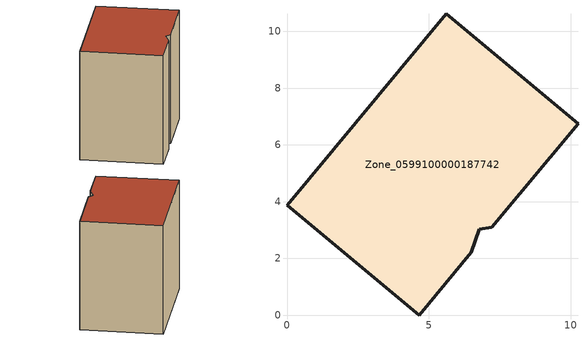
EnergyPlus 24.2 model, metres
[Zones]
Zone_0599100000187742
 floor ground (C_G): 7.22,3.1 6.77,3.02 6.49,2.22 4.65,0 0,3.87 5.61,10.62 10.25,6.75 z0
 wall outside (C_F): 6.49,2.22 6.77,3.02 7.22,3.1 10.25,6.75 5.61,10.62 0,3.87 4.65,0 6.49,2.22 z0:8.4
 roof outside (C_R): 6.77,3.02 7.22,3.1 10.25,6.75 5.61,10.62 0,3.87 4.65,0 6.49,2.22 z8.4
[BUILDING]
Pand.0599100000187742: North Axis=0; Terrain=City; Loads Convergence Tolerance Value=0.04; Temperature Convergence Tolerance Value=0.4; Solar Distribution=FullExterior; Maximum Number of Warmup Days=25; Minimum Number of Warmup Days=1
[Site:Location]
Rotterdam.The.Hague.AP_ZH_NLD Design_Conditions: Latitude=51.96; Longitude=4.45; Time Zone=1; Elevation=-4.5
[SITE:GROUNDTEMPERATURE:BUILDINGSURFACE]
18, 18, 18, 18, 18, 18, 18, 18, 18, 18, 18, 18
[MATERIAL] Thermal Absorptance=0.9; Solar Absorptance=0.7; Visible Absorptance=0.7
Name | Roughness | Thickness | Conductivity | Density | Specific Heat
G.TC.1946-1964 | MediumSmooth | 0.15 | 1 | 540 | 1210
F.TC.1946-1964 | Rough | 0.3 | 0.857143 | 1920 | 840
R.TC.1946-1964 | MediumRough | 0.2 | 0.235294 | 1500 | 1000
[CONSTRUCTION]
C_G: G.TC.1946-1964
C_F: F.TC.1946-1964
C_R: R.TC.1946-1964
[ZONE]
Zone_0599100000187742: Type=1; Multiplier=1; Ceiling Height=Autocalculate; Volume=Autocalculate; Floor Area=autocalculate; Part of Total Floor Area=Yes
[ZONEINFILTRATION:DESIGNFLOWRATE]
Infil_Zone_0599100000187742: Zone or ZoneList or Space or SpaceList=Zone_0599100000187742; Schedule=AlwaysOn; Design Flow Rate Calculation Method=Flow/Area; Flow Rate per Floor Area=0.003; Constant Term Coefficient=1; Temperature Term Coefficient=0; Velocity Term Coefficient=0; Velocity Squared Term Coefficient=0
[HVACTEMPLATE:ZONE:IDEALLOADSAIRSYSTEM]
Zone_0599100000187742: Maximum Heating Supply Air Temperature=50; Minimum Cooling Supply Air Temperature=13; Maximum Heating Supply Air Humidity Ratio=0.0156; Minimum Cooling Supply Air Humidity Ratio=0.0077; Heating Limit=NoLimit; Cooling Limit=NoLimit; Dehumidification Control Type=ConstantSensibleHeatRatio; Cooling Sensible Heat Ratio=0.7; Dehumidification Setpoint=60; Humidification Control Type=None; Humidification Setpoint=30; Outdoor Air Method=None; Outdoor Air Flow Rate per Person=0.00944; Outdoor Air Flow Rate per Zone Floor Area=0; Outdoor Air Flow Rate per Zone=0; Demand Controlled Ventilation Type=None; Outdoor Air Economizer Type=NoEconomizer; Heat Recovery Type=None; Sensible Heat Recovery Effectiveness=0.7; Latent Heat Recovery Effectiveness=0.65
[ZONECONTROL:THERMOSTAT]
ThermostatControl_Zone_0599100000187742: Zone or ZoneList=Zone_0599100000187742; Control Type Schedule=DualSetpointControlType; Control 1=Thermostat_Zone_0599100000187742; Temperature Difference Between Cutout And Setpoint=0
[THERMOSTATSETPOINT:DUALSETPOINT]
Thermostat_Zone_0599100000187742: Heating Setpoint Temperature Schedule=HeatingSetpoint_Zone_0599100000187742; Cooling Setpoint Temperature Schedule=CoolingSetpoint_Zone_0599100000187742
[SCHEDULE:COMPACT]
HeatingSetpoint_Zone_0599100000187742: Through: 12/31, For: AllDays, Until: 24:00, 21
CoolingSetpoint_Zone_0599100000187742: Through: 12/31, For: AllDays, Until: 24:00, 24
DualSetpointControlType: Through: 12/31, For: AllDays, Until: 24:00, 4
AlwaysOn: Through: 12/31, For: AllDays, Until: 24:00, 1
